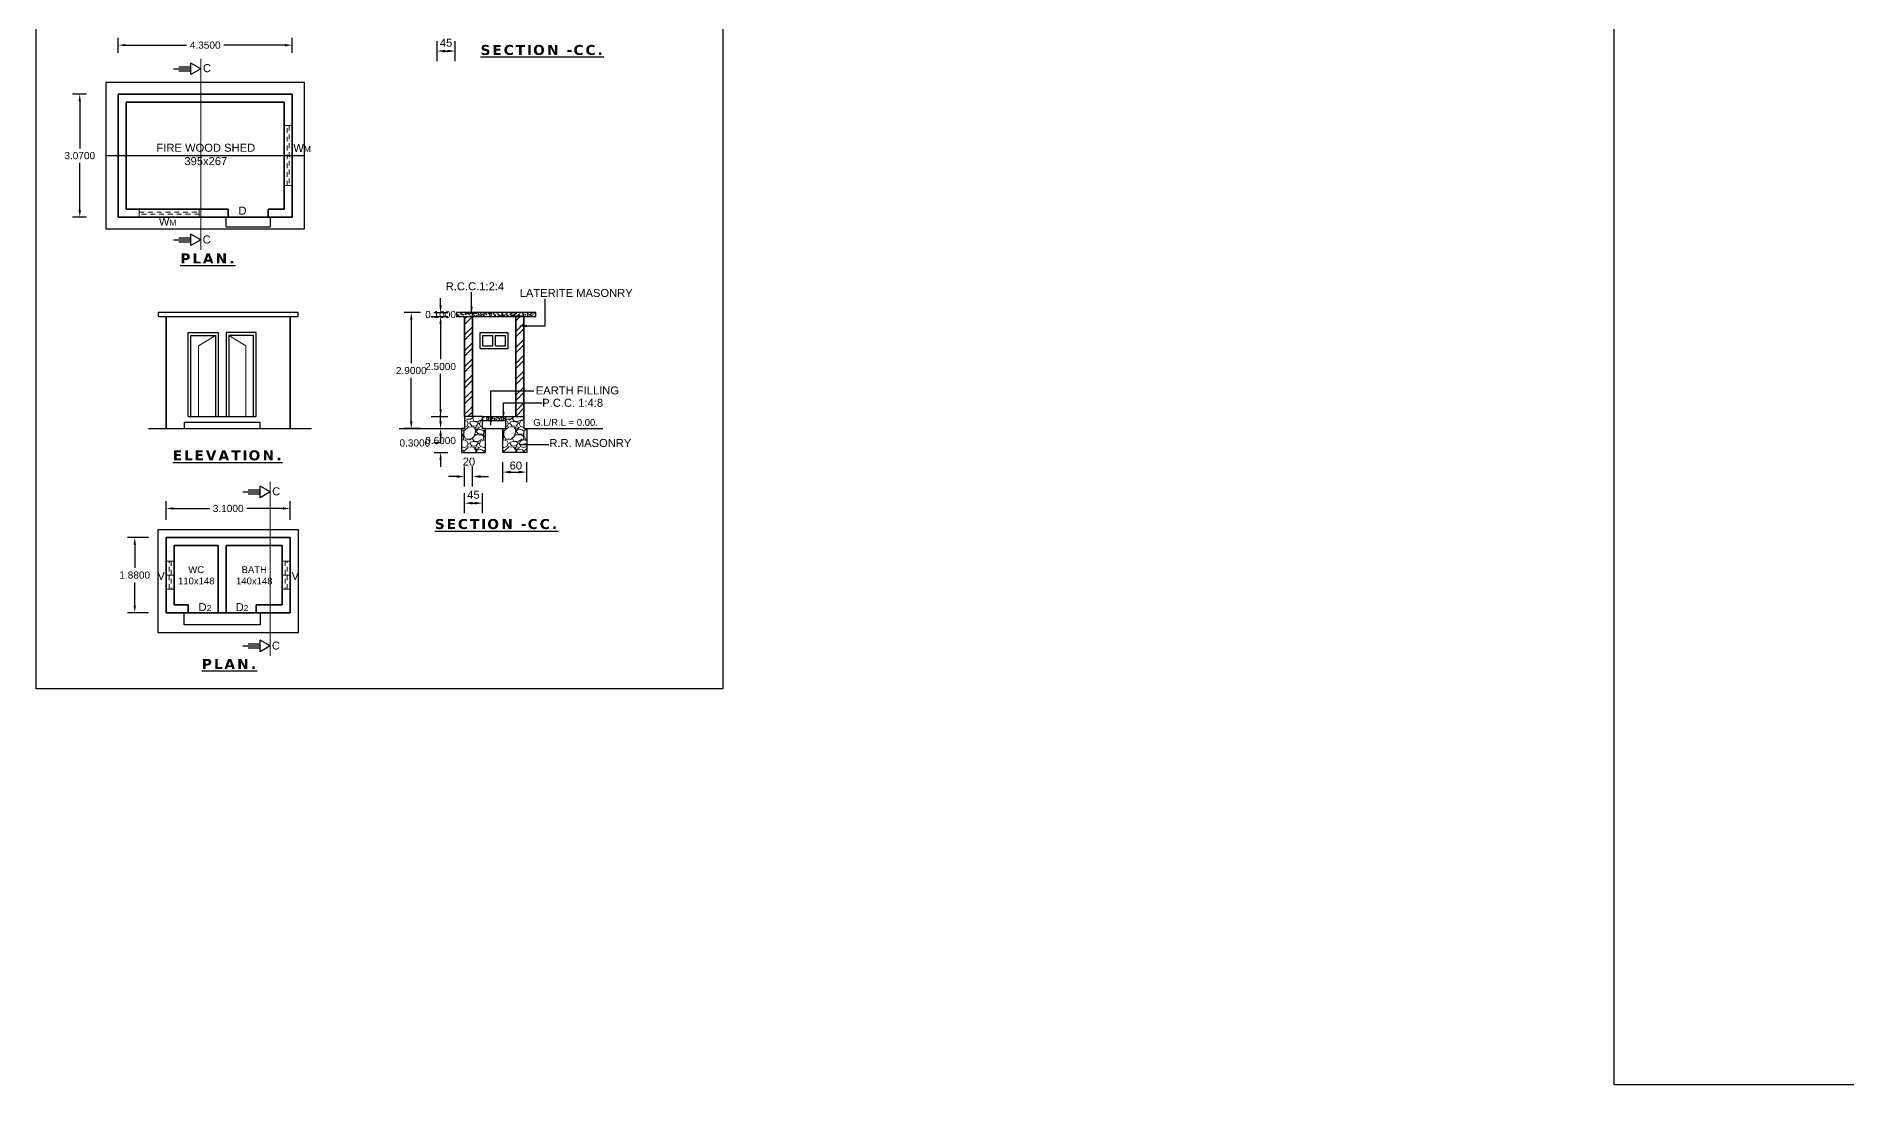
# Model space of a CAD drawing. Header units: metres. Extents: x 14 to 203, y 4 to 269.
# Drawn here: x 24.18 to 69.44, y 3.65 to 29.85 of the extents above; entities that cross this region are included whole.
import ezdxf

# ---------------------------------------------------------------- set-up
doc = ezdxf.new("R2010")
doc.units = ezdxf.units.M
doc.header["$MEASUREMENT"] = 0
doc.linetypes.add('ACAD_ISO02W100', pattern=[15, 12, -3])
doc.linetypes.add('ACAD_ISO09W100', pattern=[45, 24, -3, 6, -3, 6, -3])
doc.layers.add('BLK_1_FLR_0_BLT_UP_AREA_EXISTING', color=7, linetype='Continuous', plot=False)
doc.layers.add('BLK_2_FLR_0_BLT_UP_AREA_EXISTING', color=7, linetype='Continuous')
doc.layers.add('BLK_2_HT_OF_BLDG', color=5, linetype='Continuous')
doc.styles.get("Standard").update_dxf_attribs({"font": 'ARIAL.TTF'})
doc.dimstyles.get("Standard").update_dxf_attribs({"dimtxt": 0.18, "dimasz": 0.18, "dimexe": 0.18, "dimexo": 0.0625, "dimgap": 0.09, "dimtad": 0, "dimtih": 1, "dimtoh": 1, "dimdec": 4, "dimzin": 0, "dimdsep": 46, "dimtxsty": 'Standard', "dimcen": 0.09, "dimadec": 0, "dimazin": 0, "dimtfac": 1, "dimtdec": 4, "dimtofl": 0, "dimtmove": 0, "dimatfit": 3, "dimfxl": 1, "dimtolj": 1, "dimtzin": 0, "dimarcsym": 0})
pattern_1 = [(50, (-1184.62979, 198.16543), (0.143452037, -0.012550427), [0.015, -0.165]), (355, (-1184.62979, 198.16543), (-0.027750267, 0.150438427), [0.012, -0.132]), (100.4514, (-1184.61784, 198.16439), (0.115701876, 0.137887908), [0.012748038, -0.140228422]), (46.1842, (-1184.6298, 198.20543), (0.21344821, -0.033103803), [0.0225, -0.2475]), (96.6356, (-1184.612, 198.20268), (0.18693254, 0.194823574), [0.019122058, -0.2103426]), (351.1842, (-1184.6298, 198.20543), (0.18693239, 0.19482372), [0.018, -0.198]), (21, (-1184.60979, 198.19543), (0.11938141, -0.080523778), [0.015, -0.165]), (326, (-1184.60979, 198.19543), (0.048663066, 0.145030009), [0.012, -0.132]), (71.4514, (-1184.59984, 198.18872), (0.168044526, 0.0645061), [0.012748038, -0.140228422]), (37.5, (-1184.62979, 198.165435), (0.002431971, 0.0665787708), [0, -0.1304, 0, -0.134, 0, -0.1325]), (7.5, (-1184.62979, 198.165435), (0.0526139075, 0.0788823424), [0, -0.0764, 0, -0.1274, 0, -0.0505]), (327.5, (-1184.67439, 198.165435), (0.1067644872, -0.0045109743), [0, -0.05, 0, -0.156, 0, -0.207]), (317.5, (-1184.69439, 198.16543), (0.116637234, 0.0200209965), [0, -0.065, 0, -0.1036, 0, -0.147])]

# ---------------------------------------------------------------- blocks, each defined once
blk = doc.blocks.new('A$C3F4E3B21')
at = {"lineweight": 13}
for p, q in [((0, 150), (20, 150)), ((0, 0), (0, 150)), ((20, 150), (20, 0)), ((20, 0), (0, 0))]:
    blk.add_line(p, q, dxfattribs=at)
at = {"linetype": 'ACAD_ISO02W100', "lineweight": 13}
for p, q in [((7.5, 0), (7.5, 150)), ((12.5, 150), (12.5, 0))]:
    blk.add_line(p, q, dxfattribs=at)
blk = doc.blocks.new('*D75')
at = {"color": 0, "lineweight": -2, "ltscale": 1.5, "transparency": 16777216}
for p, q in [((26.23, 29.434), (26.23, 29.809)), ((26.41, 29.629), (27.938, 29.629)), ((30.4, 29.629), (28.871, 29.629)), ((30.58, 29.434), (30.58, 29.809))]:
    blk.add_line(p, q, dxfattribs=at)
at = {"color": 0, "ltscale": 1.5, "transparency": 16777216}
for points in [[(26.41, 29.659), (26.41, 29.599), (26.23, 29.629)], [(30.4, 29.659), (30.4, 29.599), (30.58, 29.629)]]:
    blk.add_solid(points, dxfattribs=at)
at = {"layer": 'Defpoints', "color": 0, "ltscale": 1.5, "transparency": 16777216}
for p in [(30.58, 29.629), (26.23, 29.372), (30.58, 29.372)]:
    blk.add_point(p, dxfattribs=at)
at = {"color": 0, "ltscale": 1.5, "transparency": 16777216, "insert": (28.405, 29.629), "char_height": 0.18, "attachment_point": 5}
blk.add_mtext('\\A1;4.3500', dxfattribs=at)
blk = doc.blocks.new('*D76')
at = {"color": 0, "lineweight": -2, "ltscale": 1.5, "transparency": 16777216}
for p, q in [((25.434, 28.403), (25.089, 28.403)), ((25.269, 28.223), (25.269, 27.05)), ((25.269, 25.513), (25.269, 26.686)), ((25.434, 25.333), (25.089, 25.333))]:
    blk.add_line(p, q, dxfattribs=at)
at = {"color": 0, "ltscale": 1.5, "transparency": 16777216}
for points in [[(25.239, 28.223), (25.299, 28.223), (25.269, 28.403)], [(25.239, 25.513), (25.299, 25.513), (25.269, 25.333)]]:
    blk.add_solid(points, dxfattribs=at)
at = {"layer": 'Defpoints', "color": 0, "ltscale": 1.5, "transparency": 16777216}
for p in [(25.497, 28.403), (25.269, 25.333), (25.497, 25.333)]:
    blk.add_point(p, dxfattribs=at)
at = {"color": 0, "ltscale": 1.5, "transparency": 16777216, "insert": (25.269, 26.868), "char_height": 0.18, "attachment_point": 5}
blk.add_mtext('\\A1;3.0700', dxfattribs=at)
blk = doc.blocks.new('A$C6FE02BB8')
at = {"lineweight": 13}
for p, q in [((0, 0), (0, 20)), ((0, 20), (150, 20)), ((150, 20), (150, 0)), ((150, 0), (0, 0))]:
    blk.add_line(p, q, dxfattribs=at)
at = {"linetype": 'ACAD_ISO02W100', "lineweight": 13}
for p, q in [((0, 12.5), (150, 12.5)), ((150, 7.5), (0, 7.5))]:
    blk.add_line(p, q, dxfattribs=at)
blk = doc.blocks.new('A$C31AD4B39')
at = {"lineweight": 13}
for p, q in [((-20, -35), (-20, 35)), ((-20, 35), (0, 35)), ((-20, 0), (0, 0)), ((0, 35), (0, -35)), ((0, -35), (-20, -35))]:
    blk.add_line(p, q, dxfattribs=at)
at = {"linetype": 'ACAD_ISO02W100', "lineweight": 13}
for p, q in [((-12.5, -35), (-12.5, 35)), ((-7.5, 35), (-7.5, -35))]:
    blk.add_line(p, q, dxfattribs=at)
blk = doc.blocks.new('*D81')
at = {"color": 0, "lineweight": -2, "ltscale": 1.5, "transparency": 16777216}
for p, q in [((27.43, 17.769), (27.43, 18.229)), ((30.53, 17.769), (30.53, 18.229)), ((27.61, 18.049), (28.516, 18.049)), ((30.35, 18.049), (29.443, 18.049))]:
    blk.add_line(p, q, dxfattribs=at)
at = {"color": 0, "ltscale": 1.5, "transparency": 16777216}
for points in [[(27.61, 18.079), (27.61, 18.019), (27.43, 18.049)], [(30.35, 18.079), (30.35, 18.019), (30.53, 18.049)]]:
    blk.add_solid(points, dxfattribs=at)
at = {"layer": 'Defpoints', "color": 0, "ltscale": 1.5, "transparency": 16777216}
for p in [(27.43, 18.049), (27.43, 17.706), (30.53, 17.706)]:
    blk.add_point(p, dxfattribs=at)
at = {"color": 0, "ltscale": 1.5, "transparency": 16777216, "insert": (28.98, 18.049), "char_height": 0.18, "attachment_point": 5}
blk.add_mtext('\\A1;3.1000', dxfattribs=at)
blk = doc.blocks.new('*D82')
at = {"color": 0, "lineweight": -2, "ltscale": 1.5, "transparency": 16777216}
for p, q in [((26.991, 17.324), (26.463, 17.324)), ((26.643, 17.144), (26.643, 16.566)), ((26.643, 15.624), (26.643, 16.202)), ((26.991, 15.444), (26.463, 15.444))]:
    blk.add_line(p, q, dxfattribs=at)
at = {"color": 0, "ltscale": 1.5, "transparency": 16777216}
for points in [[(26.613, 17.144), (26.673, 17.144), (26.643, 17.324)], [(26.613, 15.624), (26.673, 15.624), (26.643, 15.444)]]:
    blk.add_solid(points, dxfattribs=at)
at = {"layer": 'Defpoints', "color": 0, "ltscale": 1.5, "transparency": 16777216}
for p in [(27.054, 17.324), (26.643, 15.444), (27.054, 15.444)]:
    blk.add_point(p, dxfattribs=at)
at = {"color": 0, "ltscale": 1.5, "transparency": 16777216, "insert": (26.643, 16.384), "char_height": 0.18, "attachment_point": 5}
blk.add_mtext('\\A1;1.8800', dxfattribs=at)
blk = doc.blocks.new('*D83')
at = {"color": 0, "lineweight": -2, "ltscale": 1.5, "transparency": 16777216}
for p, q in [((34.289, 20.526), (34.289, 20.706)), ((34.055, 20.346), (34.469, 20.346)), ((34.055, 20.046), (34.469, 20.046)), ((34.289, 19.686), (34.109, 19.686)), ((34.289, 19.866), (34.289, 19.686))]:
    blk.add_line(p, q, dxfattribs=at)
at = {"color": 0, "ltscale": 1.5, "transparency": 16777216}
for points in [[(34.259, 20.526), (34.319, 20.526), (34.289, 20.346)], [(34.259, 19.866), (34.319, 19.866), (34.289, 20.046)]]:
    blk.add_solid(points, dxfattribs=at)
at = {"layer": 'Defpoints', "color": 0, "ltscale": 1.5, "transparency": 16777216}
for p in [(33.993, 20.346), (33.993, 20.046), (34.289, 20.046)]:
    blk.add_point(p, dxfattribs=at)
at = {"color": 0, "ltscale": 1.5, "transparency": 16777216, "insert": (33.646, 19.686), "char_height": 0.18, "attachment_point": 5}
blk.add_mtext('\\A1;0.3000', dxfattribs=at)
blk = doc.blocks.new('*D84')
at = {"color": 0, "lineweight": -2, "ltscale": 1.5, "transparency": 16777216}
for p, q in [((34.289, 20.226), (34.289, 20.406)), ((34.13, 20.046), (34.469, 20.046)), ((34.13, 19.446), (34.469, 19.446)), ((34.289, 19.266), (34.289, 19.086))]:
    blk.add_line(p, q, dxfattribs=at)
at = {"color": 0, "ltscale": 1.5, "transparency": 16777216}
for points in [[(34.259, 20.226), (34.319, 20.226), (34.289, 20.046)], [(34.259, 19.266), (34.319, 19.266), (34.289, 19.446)]]:
    blk.add_solid(points, dxfattribs=at)
at = {"layer": 'Defpoints', "color": 0, "ltscale": 1.5, "transparency": 16777216}
for p in [(34.068, 20.046), (34.068, 19.446), (34.289, 19.446)]:
    blk.add_point(p, dxfattribs=at)
at = {"color": 0, "ltscale": 1.5, "transparency": 16777216, "insert": (34.289, 19.746), "char_height": 0.18, "attachment_point": 5}
blk.add_mtext('\\A1;0.6000', dxfattribs=at)
blk = doc.blocks.new('*D85')
at = {"color": 0, "lineweight": -2, "ltscale": 1.5, "transparency": 16777216}
for p, q in [((34.055, 22.846), (34.469, 22.846)), ((34.289, 22.666), (34.289, 21.778)), ((34.289, 20.526), (34.289, 21.415)), ((34.058, 20.346), (34.469, 20.346))]:
    blk.add_line(p, q, dxfattribs=at)
at = {"color": 0, "ltscale": 1.5, "transparency": 16777216}
for points in [[(34.259, 22.666), (34.319, 22.666), (34.289, 22.846)], [(34.259, 20.526), (34.319, 20.526), (34.289, 20.346)]]:
    blk.add_solid(points, dxfattribs=at)
at = {"layer": 'Defpoints', "color": 0, "ltscale": 1.5, "transparency": 16777216}
for p in [(33.993, 22.846), (34.289, 22.846), (33.995, 20.346)]:
    blk.add_point(p, dxfattribs=at)
at = {"color": 0, "ltscale": 1.5, "transparency": 16777216, "insert": (34.289, 21.596), "char_height": 0.18, "attachment_point": 5}
blk.add_mtext('\\A1;2.5000', dxfattribs=at)
blk = doc.blocks.new('*D86')
at = {"color": 0, "lineweight": -2, "ltscale": 1.5, "transparency": 16777216}
for p, q in [((34.289, 23.126), (34.289, 23.306)), ((34.123, 22.946), (34.469, 22.946)), ((34.129, 22.846), (34.469, 22.846)), ((34.289, 22.666), (34.289, 22.486))]:
    blk.add_line(p, q, dxfattribs=at)
at = {"color": 0, "ltscale": 1.5, "transparency": 16777216}
for points in [[(34.259, 23.126), (34.319, 23.126), (34.289, 22.946)], [(34.259, 22.666), (34.319, 22.666), (34.289, 22.846)]]:
    blk.add_solid(points, dxfattribs=at)
at = {"layer": 'Defpoints', "color": 0, "ltscale": 1.5, "transparency": 16777216}
for p in [(34.06, 22.946), (34.066, 22.846), (34.289, 22.846)]:
    blk.add_point(p, dxfattribs=at)
at = {"color": 0, "ltscale": 1.5, "transparency": 16777216, "insert": (34.289, 22.896), "char_height": 0.18, "attachment_point": 5}
blk.add_mtext('\\A1;0.1000', dxfattribs=at)
blk = doc.blocks.new('*D87')
at = {"layer": 'BLK_2_HT_OF_BLDG', "color": 0, "lineweight": -2, "ltscale": 1.5, "transparency": 16777216}
for p, q in [((33.785, 22.946), (33.377, 22.946)), ((33.557, 22.766), (33.557, 21.678)), ((33.557, 20.226), (33.557, 21.315)), ((33.785, 20.046), (33.377, 20.046))]:
    blk.add_line(p, q, dxfattribs=at)
at = {"layer": 'BLK_2_HT_OF_BLDG', "color": 0, "ltscale": 1.5, "transparency": 16777216}
for points in [[(33.527, 22.766), (33.587, 22.766), (33.557, 22.946)], [(33.527, 20.226), (33.587, 20.226), (33.557, 20.046)]]:
    blk.add_solid(points, dxfattribs=at)
at = {"layer": 'Defpoints', "color": 0, "ltscale": 1.5, "transparency": 16777216}
for p in [(33.847, 22.946), (33.557, 20.046), (33.847, 20.046)]:
    blk.add_point(p, dxfattribs=at)
at = {"layer": 'BLK_2_HT_OF_BLDG', "color": 0, "ltscale": 1.5, "transparency": 16777216, "insert": (33.557, 21.496), "char_height": 0.18, "attachment_point": 5}
blk.add_mtext('\\A1;2.9000', dxfattribs=at)

msp = doc.modelspace()

# ---------------------------------------------------------------- hatches: boundary and pattern name
at = {"ltscale": 1.5}
h = msp.add_hatch(dxfattribs=at)
h.set_pattern_fill('AR-CONC', color=256, scale=0.02, style=0)
h.set_pattern_definition(pattern_1)
h.paths.add_polyline_path([(36.66883, 22.84647), (36.66883, 22.94647), (34.68883, 22.94647), (34.68883, 22.84647)])
at = {"lineweight": 13, "ltscale": 1.5}
h = msp.add_hatch(dxfattribs=at)
h.set_pattern_fill('ANSI32', color=256, scale=0.75, style=0)
h.set_pattern_definition([(45, (-1184.6298, 198.16543), (-0.19887378, 0.19887378), []), (45, (-1184.4972, 198.16543), (-0.19887378, 0.19887378), [])])
h.paths.add_polyline_path([(34.88883, 20.34647), (35.08883, 20.34647), (35.08883, 22.84647), (34.88883, 22.84647)])
h.paths.add_polyline_path([(36.36883, 22.84647), (36.16883, 22.84647), (36.16883, 20.34647), (36.37133, 20.34647)])
at = {"lineweight": 9, "ltscale": 1.5}
h = msp.add_hatch(dxfattribs=at)
h.set_pattern_fill('GRAVEL', color=256, scale=0.5, style=0)
h.set_pattern_definition([(228.0128, (-1184.269793, 198.665435), (-3.9999991161, -4.5000006708), [0.067268, -6.659544]), (184.9697, (-1184.314793, 198.615435), (6.00000052576, 0.4999956535), [0.115434, -11.4279625]), (132.5104, (-1184.429793, 198.605435), (4.9999953592, -5.5000043369), [0.081394, -8.058016]), (267.2737, (-1184.624793, 198.480435), (0.49999800886, 10.0000001475), [0.105119, -10.406779]), (292.8337, (-1184.629793, 198.375435), (-2.5000049527, 5.9999982059), [0.1030775, -10.2046865]), (357.2737, (-1184.589793, 198.280435), (-10.0000001475, 0.49999800886), [0.105119, -10.406779]), (37.6942, (-1184.484793, 198.275435), (-6.5000036728, -4.99999520258), [0.1390145, -13.7624245]), (72.2553, (-1184.374793, 198.360435), (3.50000538135, 10.99999811562), [0.131244, -12.9931605]), (121.4296, (-1184.334793, 198.485435), (-4.0000041171, 6.49999751825), [0.105475, -10.4420365]), (175.2364, (-1184.389793, 198.575435), (5.5000004732, -0.4999957663), [0.120416, -5.9003815]), (222.3974, (-1184.509793, 198.585435), (-6.00000367554, -5.499996041), [0.155724, -15.4166875]), (138.8141, (-1184.129793, 198.475435), (-3.5000014734, 2.9999986567), [0.0531505, -5.261922]), (171.4692, (-1184.169793, 198.510435), (6.4999991424, -1.000003955), [0.1011185, -10.0107555]), (225, (-1184.2698, 198.52543), (-1e-16, -0.50000015), [0.0707105, -0.636396]), (203.1986, (-1184.30479, 198.585435), (2.4999998653, 1.0000006626), [0.038079, -3.7698075]), (291.8014, (-1184.33979, 198.57043), (-0.499999955, 1.5000001365), [0.0538515, -2.638731]), (30.9638, (-1184.31979, 198.520435), (1.499999011, 1.000001242), [0.0874645, -2.8280115]), (161.5651, (-1184.2448, 198.56543), (1.000000217, -0.499999202), [0.0632455, -1.5178935]), (16.3895, (-1184.629793, 198.570435), (5.0000010992, 1.4999963549), [0.0886, -8.7714225]), (70.3462, (-1184.544793, 198.595435), (-1.9999976237, -5.5000010678), [0.0743305, -7.358704]), (293.1986, (-1184.24479, 198.665435), (-1.0000006626, 2.4999998653), [0.0761575, -3.731729]), (343.6105, (-1184.214793, 198.595435), (-5.0000010992, 1.4999963549), [0.0886, -8.7714225]), (339.444, (-1184.62979, 198.260435), (-2.5000009223, 0.9999979982), [0.08544, -4.186562]), (294.7751, (-1184.549793, 198.230435), (-2.4999960946, 5.5000017109), [0.071589, -7.0873215]), (66.8014, (-1184.23979, 198.165435), (1.0000006626, 2.4999998653), [0.0761575, -3.731729]), (17.354, (-1184.209793, 198.235435), (-6.50000100955, -1.9999972511), [0.0838155, -8.297712]), (69.444, (-1184.48479, 198.165435), (-0.9999979982, -2.5000009223), [0.04272, -4.229282]), (101.3099, (-1184.26979, 198.16543), (-0.499998816, 2.000000376), [0.025495, -2.5240145]), (165.9638, (-1184.27479, 198.19043), (1.500000273, -0.499999029), [0.1030775, -1.958475]), (186.009, (-1184.374793, 198.215435), (4.99999987545, 0.49999965874), [0.095525, -9.4569615]), (303.6901, (-1184.31979, 198.47543), (-0.500000667, 0.999999779), [0.072111, -1.7306645]), (353.1572, (-1184.279793, 198.415435), (8.49999968274, -1.00000399896), [0.125897, -12.4637815]), (60.9454, (-1184.154793, 198.400435), (-2.0000000136, -3.5000001923), [0.051478, -5.096337]), (90, (-1184.1298, 198.44543), (-0.5, 0.5), [0.03, -0.47]), (120.2564, (-1184.384793, 198.230435), (1.9999974434, -3.5000012279), [0.069462, -6.87676]), (48.0128, (-1184.419793, 198.290435), (3.9999991161, 4.5000006708), [0.134536, -6.592276]), (0, (-1184.3298, 198.39043), (0.5, 0.5), [0.13, -0.37]), (325.3048, (-1184.199793, 198.390435), (-4.9999971295, 3.5000043048), [0.079057, -7.826637]), (254.0546, (-1184.13479, 198.345435), (-0.4999999446, -2.0000000633), [0.072801, -3.567254]), (207.646, (-1184.154793, 198.275435), (-9.4999979036, -5.0000038566), [0.1185325, -11.734737]), (175.4261, (-1184.259793, 198.220435), (-6.50000027916, 0.49999740058), [0.1253995, -12.414537])])
h.paths.add_polyline_path([(35.41383, 20.04647), (35.33883, 20.04647), (35.33883, 20.34647), (34.88883, 20.34647), (34.88883, 20.04647), (34.81383, 20.04647), (34.81383, 19.44647), (35.41383, 19.44647)])
h.paths.add_polyline_path([(35.91883, 20.04647), (35.84383, 20.04647), (35.84383, 19.44647), (36.44383, 19.44647), (36.44383, 20.04647), (36.36883, 20.04647), (36.36883, 20.34647), (35.91883, 20.34647)])
at = {"ltscale": 1.5}
h = msp.add_hatch(dxfattribs=at)
h.set_pattern_fill('AR-CONC', color=256, scale=0.02, style=0)
h.set_pattern_definition(pattern_1)
h.paths.add_polyline_path([(35.33883, 20.34647), (35.33883, 20.24647), (35.91883, 20.24647), (35.91883, 20.34647)])

# ---------------------------------------------------------------- linework, layer by layer
at = {"ltscale": 2}
for p, q in [((34.20538, 29.23105), (34.20538, 29.73105)), ((34.40538, 29.48105), (34.45538, 29.48105)), ((34.65538, 29.23105), (34.65538, 29.73105)), ((27.61244, 29.03777), (28.04986, 29.03777)), ((27.74755, 29.08777), (28.04986, 29.08777)), ((27.74755, 28.98777), (28.04986, 28.98777)), ((28.04986, 28.89343), (28.04986, 29.18211)), ((28.29986, 29.03777), (28.04986, 29.18211)), ((28.29986, 29.03777), (28.04986, 28.89343)), ((28.04986, 24.61853), (28.04986, 24.90721)), ((28.29986, 24.76287), (28.04986, 24.90721)), ((27.61244, 24.76287), (28.04986, 24.76287)), ((27.74755, 24.81287), (28.04986, 24.81287)), ((27.74755, 24.71287), (28.04986, 24.71287)), ((28.29986, 24.76287), (28.04986, 24.61853)), ((35.27883, 22.04647), (35.27883, 22.44647)), ((35.27883, 22.44647), (35.97883, 22.44647)), ((35.34883, 22.11647), (35.34883, 22.37647)), ((35.34883, 22.37647), (35.59383, 22.37647)), ((35.59383, 22.11647), (35.59383, 22.37647)), ((35.66383, 22.37647), (35.90883, 22.37647)), ((35.66383, 22.11647), (35.66383, 22.37647)), ((35.90883, 22.11647), (35.90883, 22.37647)), ((35.97883, 22.04647), (35.97883, 22.44647)), ((35.27883, 22.04647), (35.97883, 22.04647)), ((35.34883, 22.11647), (35.59383, 22.11647)), ((35.66383, 22.11647), (35.90883, 22.11647)), ((34.88883, 18.59729), (34.88883, 19.09729)), ((35.08883, 18.59729), (35.08883, 19.09729)), ((35.84383, 18.70806), (35.84383, 19.20806)), ((36.44383, 18.70806), (36.44383, 19.20806)), ((29.78143, 18.31764), (29.78143, 18.60632)), ((30.03143, 18.46198), (29.78143, 18.60632)), ((34.68883, 18.84729), (34.48883, 18.84729)), ((35.28883, 18.84729), (35.48883, 18.84729)), ((36.04383, 18.95806), (36.24383, 18.95806)), ((29.34401, 18.46198), (29.78143, 18.46198)), ((29.47911, 18.51198), (29.78143, 18.51198)), ((29.47911, 18.41198), (29.78143, 18.41198)), ((30.03143, 18.46198), (29.78143, 18.31764)), ((34.88883, 17.93259), (34.88883, 18.43259)), ((35.08883, 18.18259), (35.13883, 18.18259)), ((35.33883, 17.93259), (35.33883, 18.43259)), ((29.34401, 14.61342), (29.78143, 14.61342)), ((29.47911, 14.66342), (29.78143, 14.66342)), ((29.47911, 14.56342), (29.78143, 14.56342)), ((29.78143, 14.46908), (29.78143, 14.75776)), ((30.03143, 14.61342), (29.78143, 14.75776)), ((30.03143, 14.61342), (29.78143, 14.46908))]:
    msp.add_line(p, q, dxfattribs=at)
at = {"linetype": 'ACAD_ISO09W100', "lineweight": 13, "ltscale": 1.5}
for p, q in [((28.29986, 24.51287), (28.29986, 29.28777)), ((30.03143, 14.36342), (30.03143, 18.71198))]:
    msp.add_line(p, q, dxfattribs=at)
at = {"lineweight": 35, "ltscale": 1.5}
for p, q in [((26.22953, 28.40256), (30.57953, 28.40256)), ((26.22953, 25.33256), (26.22953, 28.40256)), ((26.42953, 28.20256), (30.37953, 28.20256)), ((26.42953, 25.53256), (26.42953, 28.20256)), ((30.37953, 28.20256), (30.37953, 25.53256)), ((30.57953, 28.40256), (30.57953, 25.33256)), ((28.97953, 25.53256), (26.42953, 25.53256)), ((28.97953, 25.53256), (28.97953, 25.33256)), ((29.97953, 25.53256), (29.97953, 25.33256)), ((30.37953, 25.53256), (29.97953, 25.53256)), ((30.57953, 25.33256), (26.22953, 25.33256)), ((27.42967, 20.04647), (27.42967, 22.84647)), ((30.52967, 20.04647), (30.52967, 22.84647)), ((34.88883, 20.34647), (34.88883, 22.84647)), ((35.08883, 20.34647), (35.08883, 22.84647)), ((36.16883, 20.34647), (36.16883, 22.84647)), ((36.37133, 20.34647), (36.36883, 22.84647)), ((30.52967, 17.32397), (27.42967, 17.32397)), ((27.42967, 17.32397), (27.42967, 15.44397)), ((30.52967, 15.44397), (30.52967, 17.32397)), ((28.72967, 17.12397), (27.62967, 17.12397)), ((27.62967, 17.12397), (27.62967, 15.64397)), ((28.72967, 17.12397), (28.72967, 15.44397)), ((30.32967, 17.12397), (28.92967, 17.12397)), ((28.92967, 17.12397), (28.92967, 15.44397)), ((30.32967, 15.64397), (30.32967, 17.12397)), ((27.42967, 15.44397), (30.52967, 15.44397)), ((27.62967, 15.64397), (27.97967, 15.64397)), ((27.97967, 15.64397), (27.97967, 15.44397)), ((29.67967, 15.64397), (29.67967, 15.44397)), ((29.67967, 15.64397), (30.32967, 15.64397))]:
    msp.add_line(p, q, dxfattribs=at)
at = {"linetype": 'ACAD_ISO02W100', "ltscale": 1.5}
msp.add_line((25.92953, 26.86756), (30.87953, 26.86756), dxfattribs=at)
at = {"ltscale": 1.5}
for p, q in [((27.42967, 22.84647), (30.52967, 22.84647)), ((34.88883, 22.84647), (36.36883, 22.84647)), ((26.98899, 20.04647), (31.05977, 20.04647)), ((27.97967, 20.34647), (29.67967, 20.34647)), ((33.25396, 20.04647), (34.88883, 20.04647)), ((35.33883, 20.34647), (35.91883, 20.34647)), ((35.33883, 20.24647), (35.91883, 20.24647)), ((35.33883, 20.04647), (35.91883, 20.04647)), ((36.36883, 20.04647), (38.34781, 20.04647))]:
    msp.add_line(p, q, dxfattribs=at)
for points in [[(63.62485, 107.56536), (155.26946, 107.56536), (155.26946, 3.64558), (63.62485, 3.64558)], [(28.93262, 25.33256), (30.03262, 25.33256), (30.03262, 25.08256), (28.93262, 25.08256)], [(27.22967, 22.84647), (30.72967, 22.84647), (30.72967, 22.94647), (27.22967, 22.94647)], [(34.68883, 22.84647), (36.66883, 22.84647), (36.66883, 22.94647), (34.68883, 22.94647)], [(27.87967, 20.04647), (29.77967, 20.04647), (29.77967, 20.19647), (27.87967, 20.19647)], [(34.88883, 20.34647), (34.88883, 20.04647), (34.81383, 20.04647), (34.81383, 19.44647), (35.41383, 19.44647), (35.41383, 20.04647), (35.33883, 20.04647), (35.33883, 20.34647)], [(36.36883, 20.34647), (36.36883, 20.04647), (36.44383, 20.04647), (36.44383, 19.44647), (35.84383, 19.44647), (35.84383, 20.04647), (35.91883, 20.04647), (35.91883, 20.34647)], [(27.87967, 15.44397), (29.77967, 15.44397), (29.77967, 15.14397), (27.87967, 15.14397)]]:
    msp.add_lwpolyline(points, close=True, dxfattribs=at)
msp.add_lwpolyline([(24.18029, 36.40593), (41.34623, 36.40593), (41.34623, 13.53917), (24.18029, 13.53917)], close=True)
at = {"linetype": 'ACAD_ISO02W100', "ltscale": 1.5}
for points in [[(25.92953, 28.70256), (30.87953, 28.70256), (30.87953, 25.03256), (25.92953, 25.03256)], [(27.22967, 17.52397), (30.72967, 17.52397), (30.72967, 14.94397), (27.22967, 14.94397)]]:
    msp.add_lwpolyline(points, close=True, dxfattribs=at)
at = {"ltscale": 1.5}
for points in [[(27.97967, 20.34647), (27.97967, 22.44647), (28.72967, 22.44647), (28.72967, 20.34647)], [(28.04967, 20.34647), (28.04967, 22.37647), (28.65967, 22.37647), (28.65967, 20.34647)], [(29.67967, 20.34647), (29.67967, 22.44647), (28.92967, 22.44647), (28.92967, 20.34647)], [(29.60967, 20.34647), (29.60967, 22.37647), (28.99967, 22.37647), (28.99967, 20.34647)]]:
    msp.add_lwpolyline(points, dxfattribs=at)
at = {"lineweight": 9, "ltscale": 1.5}
for points in [[(28.65967, 22.37647), (28.241, 22.11391), (28.241, 20.34647)], [(28.99967, 22.37647), (29.41834, 22.11391), (29.41834, 20.34647)]]:
    msp.add_lwpolyline(points, dxfattribs=at)
at = {"ltscale": 2}
for points in [[(34.40538, 29.51439), (34.40538, 29.44772), (34.20538, 29.48105)], [(34.45538, 29.51439), (34.45538, 29.44772), (34.65538, 29.48105)], [(34.68883, 18.88063), (34.68883, 18.81396), (34.88883, 18.84729)], [(35.28883, 18.88063), (35.28883, 18.81396), (35.08883, 18.84729)], [(36.04383, 18.99139), (36.04383, 18.92473), (35.84383, 18.95806)], [(36.24383, 18.99139), (36.24383, 18.92473), (36.44383, 18.95806)], [(35.08883, 18.21592), (35.08883, 18.14925), (34.88883, 18.18259)], [(35.13883, 18.21592), (35.13883, 18.14925), (35.33883, 18.18259)]]:
    msp.add_solid(points, dxfattribs=at)
at = {"layer": 'BLK_1_FLR_0_BLT_UP_AREA_EXISTING', "color": 25}
msp.add_lwpolyline([(30.57953, 25.33256), (30.57953, 28.40256), (26.22953, 28.40256), (26.22953, 25.33256)], close=True, dxfattribs=at)
at = {"layer": 'BLK_2_FLR_0_BLT_UP_AREA_EXISTING', "color": 25}
msp.add_lwpolyline([(30.52967, 15.44397), (30.52967, 17.32397), (27.42967, 17.32397), (27.42967, 15.44397)], close=True, dxfattribs=at)

# ---------------------------------------------------------------- block references
at = {"lineweight": 13, "ltscale": 1.5}
for name, p, xscale, yscale, zscale in [('A$C3F4E3B21', (30.37953, 26.11756), 0.0100000000002183, 0.0100000000002183, 0.0100000000002183), ('A$C6FE02BB8', (26.75453, 25.33256), 0.0100000000002183, 0.0100000000002183, 0.0100000000002183), ('A$C31AD4B39', (27.62967, 16.38397), 0.0100000000002183, 0.0100000000002183, 0.0100000000002183), ('A$C31AD4B39', (30.32967, 16.38397), -0.0100000000002183, 0.0099999999999909, 0.01)]:
    msp.add_blockref(name, p, dxfattribs=dict(at, xscale=xscale, yscale=yscale, zscale=zscale))

# ---------------------------------------------------------------- texts
at = {"ltscale": 2, "char_height": 0.2, "attachment_point": 5}
for s, insert in [('\\A1;45', (34.42768, 29.6901)), ('\\A1;20', (34.99817, 19.21867)), ('\\A1;60', (36.1712, 19.12156)), ('\\A1;45', (35.11114, 18.39163))]:
    msp.add_mtext(s, dxfattribs=dict(at, insert=insert))
at = {"ltscale": 2}
for s, insert, char_height, width, attachment_point in [('{\\fVerdana|b1|i0|c0|p34;\\T1.2;\\LSECTION -CC.}', (35.28913, 29.63392), 0.25, 3.1241387, 1), ('C', (28.3478, 29.15442), 0.2, 0.3750696, 1), ('C', (28.34069, 24.87274), 0.2, 0.3750696, 1), ('{\\fVerdana|b1|i0|c0|p34;\\T1.2;\\LPLAN.}', (27.78317, 24.42244), 0.25, 1.2676352, 1), ('R.C.C.1:2:4', (34.41787, 23.70169), 0.2, 3.9175724, 1), ('LATERITE MASONRY', (39.0924, 23.53598), 0.2, 3.9175724, 3), ('EARTH FILLING', (36.66964, 21.09962), 0.2, 3.9175724, 1), ('P.C.C. 1:4:8', (36.83071, 20.79067), 0.2, 3.9175724, 1), ('G.L/R.L = 0.00.', (37.4138, 20.19926), 0.17, 1.9023096, 5), ('{\\fVerdana|b1|i0|c0|p34;\\T1.2;\\LELEVATION.}', (27.59464, 19.50242), 0.25, 2.7360215, 1), ('R.R. MASONRY', (39.05761, 19.78644), 0.2, 3.9175724, 3), ('C', (30.07936, 18.57863), 0.2, 0.3750696, 1), ('{\\fVerdana|b1|i0|c0|p34;\\T1.2;\\LSECTION -CC.}', (34.14404, 17.78571), 0.25, 3.1241387, 1), ('C', (30.07225, 14.72329), 0.2, 0.3750696, 1), ('{\\fVerdana|b1|i0|c0|p34;\\T1.2;\\LPLAN.}', (28.32102, 14.28802), 0.25, 1.2676352, 1)]:
    msp.add_mtext(s, dxfattribs=dict(at, insert=insert, char_height=char_height, width=width, attachment_point=attachment_point))
at = {"ltscale": 1.5, "attachment_point": 5}
for s, insert, char_height, width in [('FIRE WOOD SHED\\P395x267', (28.42016, 26.89684), 0.2, 2.6650701), ('W{\\H0.75x;M}', (30.82745, 27.0628), 0.2, 0.2222105), ('D', (29.33712, 25.49293), 0.2, 0.2222105), ('W{\\H0.75x;M}', (27.4659, 25.22115), 0.2, 0.2222105), ('V', (27.30465, 16.36531), 0.2, 0.2222105), ('WC\\P110x148', (28.18135, 16.37745), 0.17, 0.9301063), ('BATH\\P140x148', (29.63135, 16.37745), 0.17, 0.9301063), ('V', (30.65469, 16.36531), 0.2, 0.2222105), ('D{\\H0.75x;2}', (28.39751, 15.58368), 0.2, 0.2222105), ('D{\\H0.75x;2}', (29.32442, 15.58368), 0.2, 0.2222105)]:
    msp.add_mtext(s, dxfattribs=dict(at, insert=insert, char_height=char_height, width=width))

# ---------------------------------------------------------------- dimensions: what is measured, and where the dimension line sits
at = {"ltscale": 1.5}
for base, p1, p2, picture, middle in [((30.57953, 29.62931), (26.22953, 29.37179), (30.57953, 29.37179), '*D75', (28.40453, 29.62931)), ((27.42967, 18.04871), (30.52967, 17.70644), (27.42967, 17.70644), '*D81', (28.97967, 18.04871))]:
    dim = msp.add_linear_dim(base=base, p1=p1, p2=p2, dimstyle='Standard', dxfattribs=at)
    dim.commit()
    dim.dimension.update_dxf_attribs({"geometry": picture, "text_midpoint": middle})
for base, p1, p2, picture, middle in [((25.26877, 25.33256), (25.49655, 28.40256), (25.49655, 25.33256), '*D76', (25.26877, 26.86756)), ((34.28898, 22.84647), (33.99529, 20.34647), (33.99279, 22.84647), '*D85', (34.28898, 21.59647)), ((34.28898, 20.04647), (33.99279, 20.34647), (33.99279, 20.04647), '*D83', (33.64565, 19.68647)), ((26.6427, 15.44397), (27.05368, 17.32397), (27.05368, 15.44397), '*D82', (26.6427, 16.38397))]:
    dim = msp.add_linear_dim(base=base, p1=p1, p2=p2, angle=90, dimstyle='Standard', dxfattribs=at)
    dim.commit()
    dim.dimension.update_dxf_attribs({"geometry": picture, "text_midpoint": middle})
for base, p1, p2, picture, middle in [((34.28898, 22.84647), (34.06043, 22.94647), (34.06604, 22.84647), '*D86', (34.28898, 22.89647)), ((34.28898, 19.44647), (34.06779, 20.04647), (34.06779, 19.44647), '*D84', (34.28898, 19.74647))]:
    dim = msp.add_linear_dim(base=base, p1=p1, p2=p2, angle=90, dimstyle='Standard', dxfattribs=at)
    dim.commit()
    dim.dimension.update_dxf_attribs({"geometry": picture, "text_midpoint": middle, "dimtype": 160})
at = {"layer": 'BLK_2_HT_OF_BLDG', "ltscale": 1.5}
dim = msp.add_linear_dim(base=(33.55654, 20.04647), p1=(33.84737, 22.94647), p2=(33.84737, 20.04647), angle=90, dimstyle='Standard', dxfattribs=at)
dim.commit()
dim.dimension.update_dxf_attribs({"geometry": '*D87', "text_midpoint": (33.55654, 21.49647)})

# ---------------------------------------------------------------- leaders
at = {"ltscale": 1.5}
for points in [[(35.064, 22.91497), (35.064, 23.45263)], [(36.26731, 22.61291), (36.90222, 22.61291), (36.90222, 23.28952)], [(35.54945, 20.13523), (35.54945, 20.98691), (36.61815, 20.98691)], [(35.86133, 20.27649), (35.86133, 20.68779), (36.82607, 20.68779)], [(36.26017, 19.65125), (36.99399, 19.65125)]]:
    msp.add_leader(points, dimstyle='Standard', dxfattribs=at)

doc.saveas('drawing.dxf')
